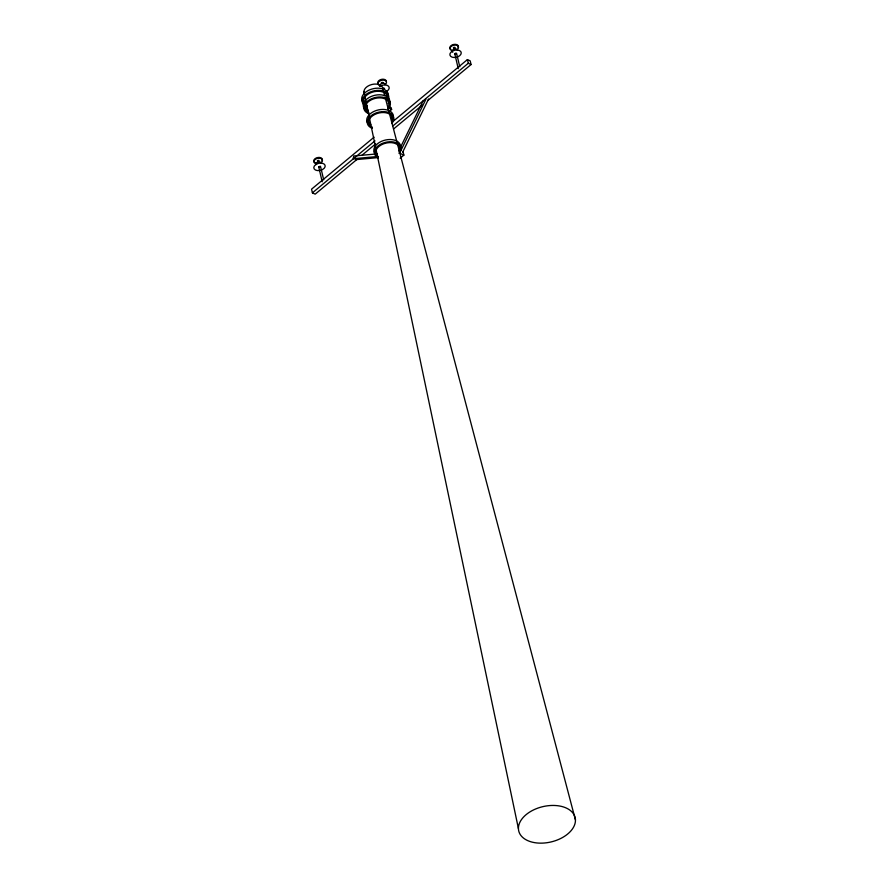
<?xml version="1.0" encoding="UTF-8"?>
<svg xmlns="http://www.w3.org/2000/svg" width="887" height="887" viewBox="0 0 887 887"><rect width="100%" height="100%" fill="white"/><g stroke="black" fill="none" stroke-linecap="round" stroke-linejoin="round"><path stroke-width="1.33" d="M399.638 149.094L423.121 100.93M400.602 151.156L425.893 99.289M402.687 152.12L428.576 99.022M318.921 161.246C320.041 159.361 315.683 160.935 318.012 161.545M320.307 167.122L320.285 166.257L318.699 166.767L322.181 181.768M456.373 54.018L455.907 53.065L454.765 53.675L458.246 68.665M389.027 111.651L391.622 109.489L391.211 107.715L389.26 106.817M374.103 137.175L311.548 189.186L312.412 192.856L315.195 194.153L357.605 158.884M392.132 122.184L467.416 59.584L470.199 60.87L471.064 64.54L427.589 100.686M312.412 192.856L374.979 140.845M392.996 125.854L468.292 63.254L467.416 59.584M361.852 155.358L375.633 143.894M393.662 128.903L422.29 105.098M400.148 158.219L403.873 155.125L403.031 151.544M382.53 83.433C384.936 81.737 379.558 82.436 382.042 83.5M454.565 48.375C456.827 47.166 452.403 46.723 453.634 48.353M383.894 89.188C386.155 87.979 381.732 87.536 382.962 89.166M319.885 167.344L318.71 167.089M375.511 154.039L353.78 156.001L353.17 158.729L377.618 156.522M355.255 159.693L378.339 157.609M455.452 54.318L454.776 53.985M468.292 63.254L471.064 64.54M388.706 108.136L391.622 109.489M403.873 155.125L399.638 153.163L399.072 150.779M384.703 95.585L382.94 88.9A9.668 6.043 -13.3 0 0 371.631 84.553A9.668 6.043 -13.3 0 0 364.568 93.789M385.413 98.269L397.043 142.452M397.753 145.135L575.452 819.976A28.994 18.128 -13.3 0 1 533.076 842.351A28.994 18.128 -13.3 0 1 532.289 810.552A28.994 18.128 -13.3 0 1 575.452 819.976M456.594 53.386L459.754 66.736M320.54 166.49L323.688 179.828M363.936 91.771L364.502 94.477M365.067 97.193L365.921 101.251M366.486 103.956L375.578 147.309M376.143 150.014L518.418 828.602M386.876 94.355A12.163 7.606 -13.3 0 1 386.654 97.082M364.845 102.482A12.163 7.606 -13.3 0 1 363.06 98.224M362.595 101.828A13.527 8.46 -13.3 0 1 373.571 88.622A13.527 8.46 -13.3 0 1 388.162 96.439M367.185 107.05A13.527 8.46 -13.3 0 1 370.722 91.827A13.527 8.46 -13.3 0 1 388.683 98.634M367.351 105.963A12.163 7.606 -13.3 0 1 365.366 104.688M364.08 103.036A12.163 7.606 -13.3 0 1 374.103 91.694A12.163 7.606 -13.3 0 1 387.475 97.914M368.914 112.571A12.163 7.606 -13.3 0 1 367.673 102.338A12.163 7.606 -13.3 0 1 383.616 98.379A12.163 7.606 -13.3 0 1 387.641 107.926M388.439 100.963A12.163 7.606 -13.3 0 1 388.218 103.679M368.393 110.365A12.163 7.606 -13.3 0 1 364.624 104.821M368.748 113.647A13.527 8.46 -13.3 0 1 366.364 102.193A13.527 8.46 -13.3 0 1 384.514 97.592A13.527 8.46 -13.3 0 1 388.439 108.657M364.158 108.436A13.527 8.46 -13.3 0 1 375.134 95.231A13.527 8.46 -13.3 0 1 389.715 103.036M372.374 127.218A12.163 7.606 -13.3 0 1 377.075 113.525A12.163 7.606 -13.3 0 1 392.198 120.532M372.207 128.305A13.527 8.46 -13.3 0 1 369.835 116.84A13.527 8.46 -13.3 0 1 387.974 112.239A13.527 8.46 -13.3 0 1 391.91 123.315M367.617 123.082A13.527 8.46 -13.3 0 1 378.594 109.877A13.527 8.46 -13.3 0 1 393.185 117.694M370.799 124.446A12.163 7.606 -13.3 0 1 368.582 122.084M391.477 114.368A12.163 7.606 -13.3 0 1 391.688 118.337M378.439 156.733A12.163 7.606 -13.3 0 1 384.925 143.384A12.163 7.606 -13.3 0 1 399.316 150.624M378.062 157.819A13.527 8.46 -13.3 0 1 377.662 146.255A13.527 8.46 -13.3 0 1 395.558 142.485A13.527 8.46 -13.3 0 1 399.017 153.407M374.735 153.174A13.527 8.46 -13.3 0 1 385.712 139.969A13.527 8.46 -13.3 0 1 400.292 147.785M376.986 153.828A12.163 7.606 -13.3 0 1 375.7 152.176M398.585 144.459A12.163 7.606 -13.3 0 1 398.795 148.428M456.594 57.223A5.799 3.626 -13.3 0 1 450.086 53.486A5.799 3.626 -13.3 0 1 459.444 50.504A5.799 3.626 -13.3 0 1 457.537 56.923M452.791 52.244A2.772 1.73 -13.3 0 1 453.689 49.384A2.772 1.73 -13.3 0 1 457.548 50.115M452.758 50.67A4.346 2.716 -13.3 0 1 450.585 46.989A4.346 2.716 -13.3 0 1 457.049 45.392A4.346 2.716 -13.3 0 1 456.971 49.628M450.784 49.362A4.346 2.716 -13.3 0 1 453.39 44.516A4.346 2.716 -13.3 0 1 458.091 47.554M316.703 163.773A4.346 2.716 -13.3 0 1 314.53 160.092A4.346 2.716 -13.3 0 1 320.983 158.496A4.346 2.716 -13.3 0 1 320.917 162.731M316.526 163.042A4.346 2.716 -13.3 0 1 314.031 159.837A4.346 2.716 -13.3 0 1 319.531 157.454A4.346 2.716 -13.3 0 1 322.025 160.647M319.553 170.526A5.799 3.626 -13.3 0 1 314.375 165.947A5.799 3.626 -13.3 0 1 324.043 163.984A5.799 3.626 -13.3 0 1 320.529 170.326M316.127 164.605A2.772 1.73 -13.3 0 1 318.311 162.243A2.772 1.73 -13.3 0 1 321.493 163.208M379.958 85.773A2.772 1.73 -13.3 0 1 382.153 83.411A2.772 1.73 -13.3 0 1 385.324 84.376M379.802 86.405A5.799 3.626 -13.3 0 1 388.417 86.128A5.799 3.626 -13.3 0 1 385.479 91.86M377.807 83.079A4.346 2.716 -13.3 0 1 381.321 79.409A4.346 2.716 -13.3 0 1 386.233 80.994M380.723 85.729A4.346 2.716 -13.3 0 1 378.561 82.047A4.346 2.716 -13.3 0 1 385.013 80.451A4.346 2.716 -13.3 0 1 384.947 84.686"/></g></svg>
